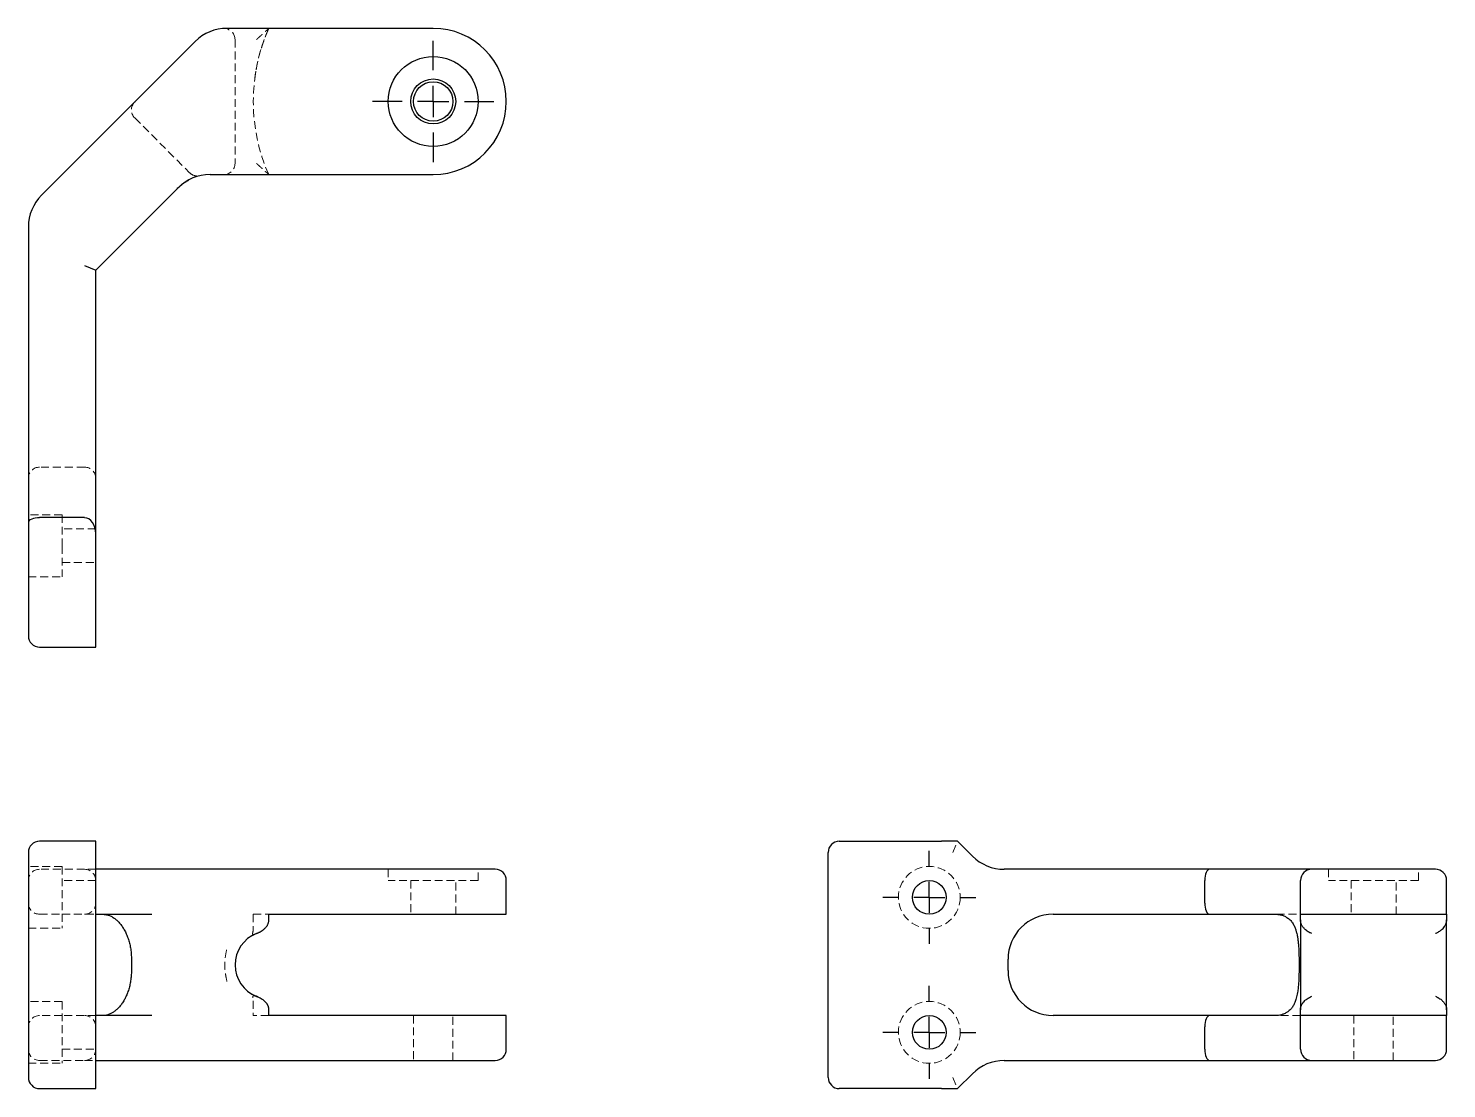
# Model space of a CAD drawing. Header units: millimetres. Extents: x 45 to 272, y 37 to 207.
import ezdxf

# ---------------------------------------------------------------- set-up
doc = ezdxf.new("R2010")
doc.units = ezdxf.units.MM
doc.linetypes.add('HIDDEN', pattern=[1.905, 1.27, -0.635])
doc.layers.add('10', color=7, linetype='Continuous')

# ---------------------------------------------------------------- blocks, each defined once
blk = doc.blocks.new('SW_CENTERMARKSYMBOL_0')
at = {"layer": '10', "color": 0}
for p, q in [((0, 5), (0, 9.72)), ((0, 0), (0, 2.5)), ((-5, 0), (-9.72, 0)), ((0, 0), (-2.5, 0)), ((0, 0), (0, -2.5)), ((0, 0), (2.5, 0)), ((5, 0), (9.72, 0)), ((0, -5), (0, -9.72))]:
    blk.add_line(p, q, dxfattribs=at)
blk = doc.blocks.new('SW_CENTERMARKSYMBOL_1')
at = {"layer": '10', "color": 0}
for p, q in [((0, 5), (0, 7.46)), ((0, 0), (0, 2.5)), ((-5, 0), (-7.46, 0)), ((0, 0), (-2.5, 0)), ((0, 0), (0, -2.5)), ((0, 0), (2.5, 0)), ((5, 0), (7.46, 0)), ((0, -5), (0, -7.46))]:
    blk.add_line(p, q, dxfattribs=at)
blk = doc.blocks.new('SW_CENTERMARKSYMBOL_2')
at = {"layer": '10', "color": 0}
for p, q in [((0, 5), (0, 7.46)), ((0, 0), (0, 2.5)), ((-5, 0), (-7.46, 0)), ((0, 0), (-2.5, 0)), ((0, 0), (0, -2.5)), ((0, 0), (2.5, 0)), ((5, 0), (7.46, 0)), ((0, -5), (0, -7.46))]:
    blk.add_line(p, q, dxfattribs=at)

msp = doc.modelspace()

# ---------------------------------------------------------------- linework, layer by layer
at = {"color": 7, "linetype": 'Continuous', "lineweight": 25}
for p, q in [((109.62, 207.27), (76.51, 207.27)), ((71.41, 205.15), (46.76, 180.5)), ((70.19, 182.82), (70.37, 182.93)), ((73.81, 183.8), (109.62, 183.8)), ((55.48, 168.46), (68.7, 181.69)), ((68.54, 181.62), (68.7, 181.69)), ((44.65, 175.4), (44.65, 136.26)), ((53.67, 169.21), (55.48, 168.46)), ((55.48, 136.26), (55.48, 168.46)), ((44.65, 136.26), (44.65, 129.88)), ((55.48, 129.88), (55.48, 136.26)), ((44.65, 129.88), (44.65, 128.01)), ((55.48, 126.2), (55.48, 129.88)), ((44.65, 128.01), (44.65, 109.8)), ((53.67, 128.76), (46.45, 128.76)), ((55.48, 109.8), (55.48, 126.2)), ((55.48, 108), (55.48, 109.8)), ((46.45, 108), (55.48, 108)), ((55.48, 76.85), (46.45, 76.85)), ((55.48, 75.05), (55.48, 76.85)), ((174.8, 76.85), (191.2, 76.85)), ((193.76, 76.85), (191.2, 76.85)), ((196.15, 74.46), (193.76, 76.85)), ((44.65, 75.05), (44.65, 38.95)), ((55.48, 38.95), (55.48, 75.05)), ((173, 38.95), (173, 75.05)), ((67.43, 72.34), (55.48, 72.34)), ((73.81, 72.34), (67.43, 72.34)), ((109.62, 72.34), (73.81, 72.34)), ((119.55, 72.34), (109.62, 72.34)), ((234.21, 72.34), (201.26, 72.34)), ((247.97, 72.34), (234.21, 72.34)), ((250.61, 72.34), (247.97, 72.34)), ((270.46, 72.34), (250.61, 72.34)), ((121.35, 65.12), (121.35, 70.54)), ((233.46, 66.93), (233.46, 70.54)), ((248.8, 65.12), (248.8, 70.54)), ((272.27, 65.12), (272.27, 70.54)), ((55.48, 65.12), (64.44, 65.12)), ((83.23, 64.22), (83.23, 65.12)), ((83.23, 65.12), (109.62, 65.12)), ((109.62, 65.12), (121.35, 65.12)), ((209.1, 65.12), (234.21, 65.12)), ((234.21, 65.12), (244.98, 65.12)), ((248.8, 65.12), (272.27, 65.12)), ((248.8, 64.22), (248.8, 65.12)), ((248.8, 64.22), (248.8, 49.78)), ((272.27, 65.12), (272.27, 64.22)), ((272.27, 59.64), (272.27, 64.22)), ((61.19, 57.9), (61.19, 56.1)), ((201.88, 56.1), (201.88, 57.9)), ((248.58, 57.9), (248.58, 56.1)), ((272.27, 49.78), (272.27, 54.36)), ((64.44, 48.88), (55.48, 48.88)), ((83.23, 48.88), (83.23, 49.78)), ((109.62, 48.88), (83.23, 48.88)), ((121.35, 48.88), (109.62, 48.88)), ((121.35, 43.46), (121.35, 48.88)), ((234.21, 48.88), (209.1, 48.88)), ((244.98, 48.88), (234.21, 48.88)), ((248.8, 48.88), (248.8, 49.78)), ((248.8, 43.46), (248.8, 48.88)), ((272.27, 48.88), (248.8, 48.88)), ((272.27, 49.78), (272.27, 48.88)), ((272.27, 43.46), (272.27, 48.88)), ((233.46, 43.46), (233.46, 47.07)), ((55.48, 41.66), (67.43, 41.66)), ((67.43, 41.66), (73.81, 41.66)), ((73.81, 41.66), (109.62, 41.66)), ((109.62, 41.66), (119.55, 41.66)), ((201.26, 41.66), (234.21, 41.66)), ((234.21, 41.66), (247.97, 41.66)), ((247.97, 41.66), (250.61, 41.66)), ((250.61, 41.66), (270.46, 41.66)), ((55.48, 37.15), (55.48, 38.95)), ((193.76, 37.15), (196.15, 39.54)), ((46.45, 37.15), (55.48, 37.15)), ((191.2, 37.15), (174.8, 37.15)), ((191.2, 37.15), (193.76, 37.15))]:
    msp.add_line(p, q, dxfattribs=at)
at = {"color": 7, "linetype": 'HIDDEN', "lineweight": 18}
for p, q in [((77.82, 205.46), (77.82, 185.61)), ((61.72, 192.91), (70.52, 184.11)), ((68.56, 181.6), (68.64, 181.66)), ((53.67, 136.88), (46.45, 136.88)), ((50.06, 129.21), (44.65, 129.21)), ((50.06, 129.21), (50.06, 124.24)), ((55.48, 126.95), (50.06, 126.95)), ((50.06, 124.24), (50.06, 119.28)), ((50.06, 121.54), (55.48, 121.54)), ((44.65, 119.28), (50.06, 119.28)), ((193.01, 75.05), (193.76, 76.85)), ((50.06, 72.79), (44.65, 72.79)), ((53.67, 72.34), (46.45, 72.34)), ((50.06, 72.79), (50.06, 62.87)), ((55.48, 72.34), (53.67, 72.34)), ((102.4, 72.34), (102.4, 70.54)), ((116.84, 70.54), (116.84, 72.34)), ((253.32, 72.34), (253.32, 70.54)), ((267.76, 70.54), (267.76, 72.34)), ((55.48, 70.54), (50.06, 70.54)), ((116.84, 70.54), (102.4, 70.54)), ((106.01, 70.54), (106.01, 65.12)), ((113.23, 65.12), (113.23, 70.54)), ((267.76, 70.54), (253.32, 70.54)), ((256.93, 70.54), (256.93, 65.12)), ((264.15, 65.12), (264.15, 70.54)), ((46.45, 65.12), (50.06, 65.12)), ((50.06, 65.12), (55.48, 65.12)), ((80.74, 65.12), (83.23, 65.12)), ((80.74, 65.12), (80.74, 62.77)), ((244.98, 65.12), (248.8, 65.12)), ((44.65, 62.87), (50.06, 62.87)), ((81.36, 62.09), (81.64, 62.21)), ((50.06, 51.13), (44.65, 51.13)), ((50.06, 51.13), (50.06, 41.21)), ((80.74, 51.23), (80.74, 48.88)), ((50.06, 48.88), (46.45, 48.88)), ((55.48, 48.88), (50.06, 48.88)), ((83.23, 48.88), (80.74, 48.88)), ((106.46, 48.88), (106.46, 41.66)), ((112.78, 41.66), (112.78, 48.88)), ((248.8, 48.88), (244.98, 48.88)), ((257.38, 48.88), (257.38, 41.66)), ((263.69, 41.66), (263.69, 48.88)), ((50.06, 43.46), (55.48, 43.46)), ((44.65, 41.21), (50.06, 41.21)), ((46.45, 41.66), (53.67, 41.66)), ((53.67, 41.66), (55.48, 41.66)), ((193.01, 38.95), (193.76, 37.15))]:
    msp.add_line(p, q, dxfattribs=at)
at = {"color": 7, "linetype": 'Continuous', "lineweight": 25}
for centre, radius in [((109.62, 195.54), 7.22), ((109.62, 195.54), 3.61), ((109.62, 195.54), 3.16), ((189.24, 67.83), 2.71), ((189.24, 46.17), 2.71)]:
    msp.add_circle(centre, radius, dxfattribs=at)
at = {"color": 7, "linetype": 'HIDDEN', "lineweight": 18}
for centre in [(189.24, 67.83), (189.24, 46.17)]:
    msp.add_circle(centre, 4.96, dxfattribs=at)
at = {"color": 7, "linetype": 'Continuous', "lineweight": 25}
for centre, radius, start, end in [((76.51, 200.05), 7.22, 90, 135), ((109.62, 195.54), 11.73, 270, 90), ((73.81, 176.59), 7.22, 90, 135), ((51.87, 175.4), 7.22, 135, 180), ((46.45, 109.8), 1.8, 180, 270), ((46.45, 75.05), 1.8, 90, 180), ((174.8, 75.05), 1.8, 90, 180), ((201.26, 79.56), 7.22, 225, 270), ((119.55, 70.54), 1.8, 0, 90), ((250.61, 70.54), 1.8, 90, 180), ((270.46, 70.54), 1.8, 0, 90), ((209.1, 57.9), 7.22, 90, 180), ((83.23, 57), 5.41, 111.4925, 248.5075), ((209.1, 56.1), 7.22, 180, 270), ((119.55, 43.46), 1.8, 270, 0), ((250.61, 43.46), 1.8, 180, 270), ((270.46, 43.46), 1.8, 270, 0), ((201.26, 34.44), 7.22, 90, 135), ((46.45, 38.95), 1.8, 180, 270), ((174.8, 38.95), 1.8, 180, 270)]:
    msp.add_arc(centre, radius, start, end, dxfattribs=at)
at = {"color": 7, "linetype": 'HIDDEN', "lineweight": 18}
for centre, radius, start, end in [((76.01, 205.46), 1.8, 0, 83.6732), ((109.62, 195.54), 28.88, 156.0305, 203.9695), ((103.07, 197.15), 22.14, 162.3568, 170.63), ((62.99, 194.18), 1.8, 135, 225), ((76.01, 185.61), 1.8, 270, 0), ((46.45, 135.07), 1.8, 90, 180), ((53.67, 135.07), 1.8, 0, 90), ((46.45, 70.54), 1.8, 90, 180), ((53.67, 70.54), 1.8, 0, 90), ((46.45, 66.93), 1.8, 180, 270), ((53.67, 66.93), 1.8, 270, 0), ((46.45, 47.07), 1.8, 90, 180), ((53.67, 47.07), 1.8, 0, 90), ((46.45, 43.46), 1.8, 180, 270), ((53.67, 43.46), 1.8, 270, 0)]:
    msp.add_arc(centre, radius, start, end, dxfattribs=at)
at = {"color": 7, "linetype": 'Continuous', "lineweight": 25}
for centre, major_axis, ratio, start_param, end_param in [((46.45, 128.01), (1.8, 0), 0.414214, 1.570796, 3.141593), ((53.67, 126.2), (0, 2.55), 0.707107, 4.712389, 6.283185), ((234.21, 70.54), (0, 1.8), 0.414214, 0, 1.570796), ((234.21, 66.93), (0, 1.8), 0.414214, 1.570796, 3.141593), ((234.21, 47.07), (0, 1.8), 0.414214, 0, 1.570796), ((234.21, 43.46), (0, 1.8), 0.414214, 1.570796, 3.141593)]:
    msp.add_ellipse(centre, major_axis=major_axis, ratio=ratio, start_param=start_param, end_param=end_param, dxfattribs=at)
for points, knots in [([(76.46, 207.27), (76.35, 207.26), (76.18, 207.26), (76.21, 207.26), (76.22, 207.26)], [0, 0, 0, 0, 0.646597, 1, 1, 1, 1]), ([(68.64, 181.66), (68.92, 181.92), (69.37, 182.32), (69.79, 182.57), (69.95, 182.67)], [0, 0, 0, 0, 0.612236, 1, 1, 1, 1]), ([(56.61, 65.12), (56.68, 65.12), (56.92, 65.11), (57.31, 65.05), (57.8, 64.87), (58.27, 64.62), (58.74, 64.27), (59.18, 63.85), (59.59, 63.35), (59.96, 62.77), (60.3, 62.14), (60.59, 61.45), (60.83, 60.7), (61.01, 59.92), (61.13, 59.11), (61.18, 58.44), (61.19, 58.03), (61.19, 57.9)], [0, 0, 0, 0, 0.033918, 0.117051, 0.18953, 0.266514, 0.340175, 0.411614, 0.481805, 0.551374, 0.620697, 0.689966, 0.759271, 0.828668, 0.898163, 0.967731, 1, 1, 1, 1]), ([(81.25, 62.04), (81.32, 62.07), (81.45, 62.12), (81.63, 62.2), (81.76, 62.27), (81.94, 62.37), (82.17, 62.51), (82.42, 62.7), (82.61, 62.87), (82.75, 63.02), (82.89, 63.17), (83, 63.34), (83.09, 63.5), (83.16, 63.68), (83.21, 63.85), (83.22, 63.97), (83.23, 64.03)], [0, 0, 0, 0, 0.087354, 0.158611, 0.213758, 0.252701, 0.387463, 0.503942, 0.579467, 0.650759, 0.717898, 0.781012, 0.840319, 0.896176, 0.949135, 1, 1, 1, 1]), ([(244.98, 65.12), (245.05, 65.12), (245.28, 65.11), (245.67, 65.05), (246.16, 64.87), (246.56, 64.66), (246.8, 64.49), (246.88, 64.43)], [0, 0, 0, 0, 0.111181, 0.383678, 0.621256, 0.873598, 1, 1, 1, 1]), ([(246.9, 64.42), (247.06, 64.29), (247.35, 64.02), (247.7, 63.49), (247.95, 62.94), (248.09, 62.5), (248.18, 62.15), (248.27, 61.78), (248.37, 61.27), (248.45, 60.63), (248.52, 59.88), (248.57, 58.95), (248.57, 58.27), (248.58, 57.9)], [0, 0, 0, 0, 0.1345326, 0.2532904, 0.3547382, 0.429865, 0.4645741, 0.5133304, 0.5901458, 0.6668743, 0.7604765, 0.871346, 1, 1, 1, 1]), ([(250.61, 62.04), (250.54, 62.07), (250.42, 62.12), (250.27, 62.2), (250.14, 62.27), (249.98, 62.37), (249.77, 62.51), (249.55, 62.7), (249.38, 62.87), (249.24, 63.02), (249.13, 63.17), (249.03, 63.34), (248.95, 63.5), (248.89, 63.68), (248.84, 63.85), (248.82, 63.97), (248.81, 64.03)], [0, 0, 0, 0, 0.087354, 0.158611, 0.213758, 0.252701, 0.387463, 0.503942, 0.579467, 0.650759, 0.717898, 0.781012, 0.840319, 0.896176, 0.949135, 1, 1, 1, 1]), ([(270.46, 62.04), (270.51, 62.06), (270.62, 62.11), (270.81, 62.2), (271.05, 62.35), (271.31, 62.52), (271.58, 62.74), (271.8, 62.98), (271.98, 63.22), (272.08, 63.42), (272.15, 63.57), (272.2, 63.72), (272.24, 63.87), (272.25, 63.98), (272.26, 64.03)], [0, 0, 0, 0, 0.062314, 0.146515, 0.252695, 0.398035, 0.503903, 0.641308, 0.754683, 0.809772, 0.861441, 0.91006, 0.95607, 1, 1, 1, 1]), ([(80.27, 61.53), (80.39, 61.6), (80.64, 61.76), (81.08, 62.01), (81.47, 62.12), (81.53, 62.14)], [0, 0, 0, 0, 0.402657, 0.894395, 1, 1, 1, 1]), ([(272.27, 54.36), (272.27, 54.79), (272.27, 55.23), (272.26, 56.11), (272.26, 56.55), (272.26, 57.44), (272.26, 57.89), (272.27, 58.77), (272.27, 59.21), (272.27, 59.64)], [0, 0, 0, 0, 0.25, 0.25, 0.5, 0.5, 0.75, 0.75, 1, 1, 1, 1]), ([(61.19, 56.1), (61.19, 55.96), (61.18, 55.54), (61.13, 54.85), (61, 54.04), (60.82, 53.26), (60.58, 52.53), (60.29, 51.84), (59.95, 51.21), (59.58, 50.65), (59.18, 50.16), (58.76, 49.75), (58.32, 49.41), (57.87, 49.16), (57.4, 48.98), (56.99, 48.89), (56.72, 48.88), (56.61, 48.88)], [0, 0, 0, 0, 0.035309, 0.104858, 0.174345, 0.243691, 0.312857, 0.381827, 0.450619, 0.519306, 0.587998, 0.656919, 0.726459, 0.797223, 0.870076, 0.946081, 1, 1, 1, 1]), ([(248.58, 56.1), (248.57, 55.73), (248.57, 55.06), (248.52, 54.15), (248.45, 53.33), (248.36, 52.66), (248.24, 52.08), (248.11, 51.54), (247.92, 51), (247.66, 50.46), (247.35, 49.97), (247.06, 49.71), (246.9, 49.58)], [0, 0, 0, 0, 0.127391, 0.236339, 0.32733, 0.43098, 0.496672, 0.565979, 0.675382, 0.768722, 0.877072, 1, 1, 1, 1]), ([(83.23, 49.97), (83.23, 50.01), (83.22, 50.07), (83.21, 50.17), (83.18, 50.27), (83.15, 50.36), (83.11, 50.46), (83.07, 50.55), (83.01, 50.64), (82.91, 50.8), (82.72, 51.03), (82.46, 51.27), (82.17, 51.49), (81.9, 51.65), (81.59, 51.82), (81.38, 51.91), (81.25, 51.96)], [0, 0, 0, 0, 0.028511, 0.057372, 0.086745, 0.11677, 0.147566, 0.17923, 0.211841, 0.245465, 0.362881, 0.496224, 0.612621, 0.747397, 0.841424, 1, 1, 1, 1]), ([(248.81, 49.97), (248.82, 50.01), (248.83, 50.07), (248.85, 50.17), (248.87, 50.27), (248.9, 50.36), (248.93, 50.46), (248.97, 50.55), (249.02, 50.64), (249.11, 50.8), (249.27, 51.03), (249.51, 51.27), (249.77, 51.49), (250.02, 51.65), (250.3, 51.82), (250.49, 51.91), (250.61, 51.96)], [0, 0, 0, 0, 0.028511, 0.057372, 0.086745, 0.11677, 0.147566, 0.17923, 0.211841, 0.245465, 0.362881, 0.496224, 0.612621, 0.747397, 0.841424, 1, 1, 1, 1]), ([(270.46, 51.96), (270.53, 51.93), (270.65, 51.88), (270.81, 51.8), (270.93, 51.73), (271.09, 51.63), (271.3, 51.49), (271.53, 51.3), (271.7, 51.13), (271.83, 50.98), (271.94, 50.83), (272.04, 50.66), (272.12, 50.5), (272.19, 50.32), (272.23, 50.15), (272.25, 50.03), (272.26, 49.97)], [0, 0, 0, 0, 0.087354, 0.158611, 0.213758, 0.252701, 0.387463, 0.503942, 0.579467, 0.650759, 0.717898, 0.781012, 0.840319, 0.896176, 0.949135, 1, 1, 1, 1]), ([(246.88, 49.57), (246.81, 49.52), (246.59, 49.36), (246.21, 49.15), (245.75, 48.98), (245.34, 48.89), (245.08, 48.88), (244.98, 48.88)], [0, 0, 0, 0, 0.112004, 0.34617, 0.585319, 0.83501, 1, 1, 1, 1])]:
    msp.add_open_spline(points, degree=3, knots=knots, dxfattribs=at)
at = {"color": 7, "linetype": 'HIDDEN', "lineweight": 18}
for points, knots in [([(81.25, 205.46), (81.3, 205.51), (81.42, 205.62), (81.63, 205.81), (81.9, 206.05), (82.18, 206.31), (82.47, 206.58), (82.73, 206.8), (82.92, 206.98), (83.05, 207.08), (83.12, 207.15), (83.18, 207.2), (83.22, 207.24), (83.23, 207.25), (83.23, 207.26)], [0, 0, 0, 0, 0.062314, 0.146515, 0.252695, 0.398035, 0.503903, 0.641308, 0.754683, 0.809772, 0.861441, 0.91006, 0.95607, 1, 1, 1, 1]), ([(82.04, 204.07), (82.08, 204.2), (82.16, 204.48), (82.31, 204.91), (82.47, 205.37), (82.63, 205.79), (82.78, 206.2), (82.93, 206.57), (83.08, 206.92), (83.18, 207.15), (83.23, 207.26)], [0, 0, 0, 0, 0.1138255, 0.2624462, 0.4037213, 0.5376529, 0.6642434, 0.7834956, 0.8954131, 1, 1, 1, 1]), ([(81.01, 199.38), (81.03, 199.57), (81.07, 199.91), (81.14, 200.25), (81.17, 200.4)], [0, 0, 0, 0, 0.550726, 1, 1, 1, 1]), ([(81.25, 185.61), (81.32, 185.54), (81.45, 185.42), (81.63, 185.27), (81.76, 185.14), (81.94, 184.98), (82.17, 184.77), (82.42, 184.55), (82.61, 184.38), (82.75, 184.24), (82.89, 184.13), (83, 184.03), (83.09, 183.95), (83.16, 183.89), (83.21, 183.84), (83.22, 183.82), (83.23, 183.81)], [0, 0, 0, 0, 0.087354, 0.158611, 0.213758, 0.252701, 0.387463, 0.503942, 0.579467, 0.650759, 0.717898, 0.781012, 0.840319, 0.896176, 0.949135, 1, 1, 1, 1]), ([(70.52, 184.11), (70.76, 183.86), (71.32, 183.56), (71.94, 183.56), (72.2, 183.62)], [0, 0, 0, 0, 0.571429, 1, 1, 1, 1]), ([(80.74, 62.8), (80.74, 62.78), (80.74, 62.74), (80.74, 62.64), (80.72, 62.46), (80.67, 62.27), (80.63, 62.09), (80.61, 61.95), (80.66, 61.88), (80.8, 61.89), (81.02, 61.96), (81.25, 62.04), (81.34, 62.07)], [0, 0, 0, 0, 0.006603, 0.013878, 0.032011, 0.088175, 0.175099, 0.294644, 0.447645, 0.634168, 0.853775, 1, 1, 1, 1]), ([(76.51, 54.36), (76.41, 54.79), (76.32, 55.23), (76.21, 56.11), (76.18, 56.55), (76.18, 57.44), (76.21, 57.89), (76.32, 58.77), (76.41, 59.21), (76.51, 59.64)], [0, 0, 0, 0, 0.25, 0.25, 0.5, 0.5, 0.75, 0.75, 1, 1, 1, 1]), ([(80.2, 52.52), (80.18, 52.53), (80.02, 52.63), (79.99, 52.67), (80.1, 52.58), (80.49, 52.31), (80.99, 52.08), (81.25, 51.96)], [0, 0, 0, 0, 0.039365, 0.272063, 0.50782, 0.74982, 1, 1, 1, 1]), ([(81.64, 51.79), (81.63, 51.79), (81.42, 51.84), (81.17, 51.95), (80.88, 52.04), (80.74, 52.05), (80.68, 51.98), (80.68, 51.81), (80.72, 51.57), (80.74, 51.31), (80.74, 51.2)], [0, 0, 0, 0, 0.006983, 0.202514, 0.380831, 0.541221, 0.683181, 0.806531, 0.911743, 1, 1, 1, 1]), ([(81.25, 51.96), (81.32, 51.93), (81.45, 51.88), (81.58, 51.82), (81.64, 51.79)], [0, 0, 0, 0, 0.550748, 1, 1, 1, 1])]:
    msp.add_open_spline(points, degree=3, knots=knots, dxfattribs=at)
at = {"color": 7, "linetype": 'Continuous', "lineweight": 25}
for points in [[(83.23, 64.03), (83.23, 64.09), (83.23, 64.16), (83.23, 64.22)], [(248.81, 64.03), (248.81, 64.09), (248.8, 64.16), (248.8, 64.22)], [(272.27, 64.22), (272.27, 64.16), (272.26, 64.09), (272.26, 64.03)], [(83.23, 49.78), (83.23, 49.84), (83.23, 49.91), (83.23, 49.97)], [(248.8, 49.78), (248.8, 49.84), (248.81, 49.91), (248.81, 49.97)], [(272.26, 49.97), (272.26, 49.91), (272.27, 49.84), (272.27, 49.78)]]:
    msp.add_open_spline(points, degree=3, dxfattribs=at)

# ---------------------------------------------------------------- block references
at = {"layer": '10'}
for name, p in [('SW_CENTERMARKSYMBOL_0', (109.62, 195.54)), ('SW_CENTERMARKSYMBOL_2', (189.24, 67.83)), ('SW_CENTERMARKSYMBOL_1', (189.24, 46.17))]:
    msp.add_blockref(name, p, dxfattribs=at)

doc.saveas('drawing.dxf')
